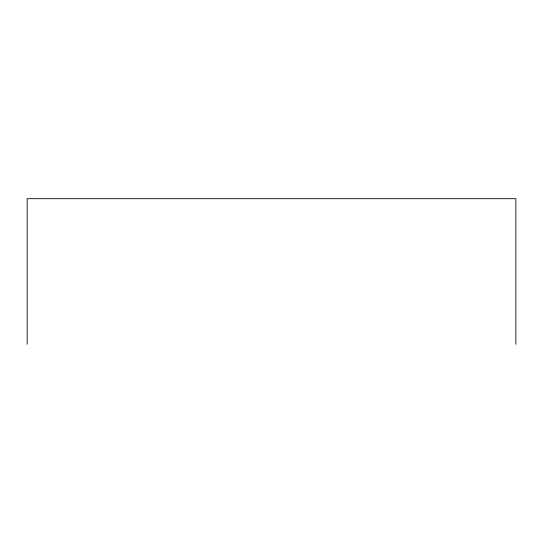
<?xml version="1.0" encoding="UTF-8"?>
<svg xmlns="http://www.w3.org/2000/svg" width="543" height="543" viewBox="0 0 543 543"><rect width="100%" height="100%" fill="white"/><g stroke="black" fill="none" stroke-linecap="round" stroke-linejoin="round"><path stroke-width="0.81" d="M515.85 344.31L515.85 198.69L27.15 198.69L27.15 344.31"/></g></svg>
